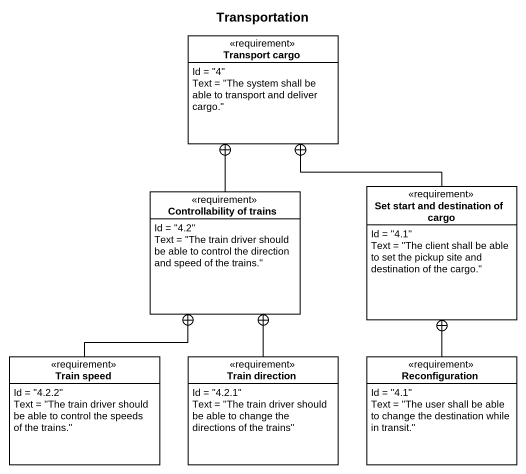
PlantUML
@startuml
title Transportation
hide circle
hide empty members
class "Transport cargo" as Transport_cargo <<requirement>> {
  Id = "4"
  Text = "The system shall be able to transport and deliver cargo."
}
class "Controllability of trains" as Controllability_of_trains <<requirement>> {
  Id = "4.2"
  Text = "The train driver should be able to control the direction and speed of the trains."
}
class "Set start and destination of cargo" as Set_start_and_destination <<requirement>> {
  Id = "4.1"
  Text = "The client shall be able to set the pickup site and destination of the cargo."
}
class "Train speed" as Train_speed <<requirement>> {
  Id = "4.2.2"
  Text = "The train driver should be able to control the speeds of the trains."
}
class "Train direction" as Train_direction <<requirement>> {
  Id = "4.2.1"
  Text = "The train driver should be able to change the directions of the trains"
}
class Reconfiguration <<requirement>> {
  Id = "4.1"
  Text = "The user shall be able to change the destination while in transit."
}
Controllability_of_trains -up-+ Transport_cargo
Set_start_and_destination -up-+ Transport_cargo
Train_speed -up-+ Controllability_of_trains
Train_direction -up-+ Controllability_of_trains
Reconfiguration -up-+ Set_start_and_destination
@enduml
